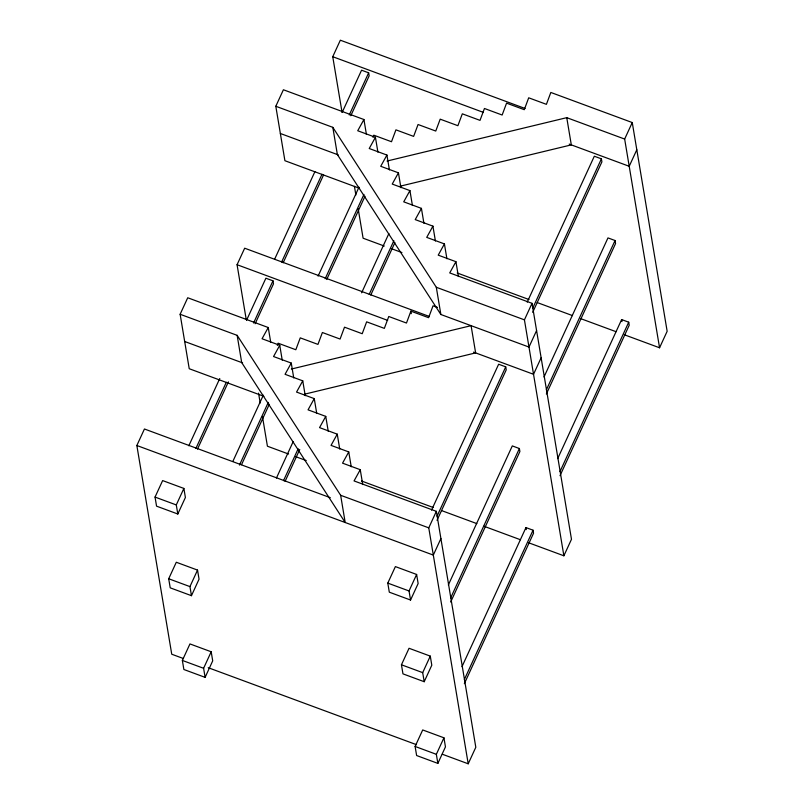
<?xml version="1.0" encoding="UTF-8"?>
<svg xmlns="http://www.w3.org/2000/svg" width="804" height="804" viewBox="0 0 804 804"><rect width="100%" height="100%" fill="white"/><g stroke="black" fill="none" stroke-linecap="round" stroke-linejoin="round"><path stroke-width="1.21" d="M277.32 345.358L278.124 343.197L295.822 349.74L300.254 337.861L317.952 344.403L322.384 332.514L340.082 339.057L344.514 327.178L362.212 333.72L366.644 321.831L384.342 328.374L388.774 316.495L406.472 323.037L410.904 311.148L428.602 317.691L433.034 305.811L437.456 307.45M372.996 137.353L373.8 135.193L391.498 141.735L395.93 129.846L413.628 136.389L418.06 124.509L435.758 131.052L440.19 119.163L457.888 125.705L462.32 113.826L480.018 120.369L484.45 108.48L502.148 115.022L506.57 103.143L524.278 109.686L528.7 97.807L546.408 104.339L550.83 92.46L632.256 122.55L667.149 331.278L659.561 347.78L624.266 334.735M263.853 396.302L189.231 368.724L180.136 314.274L187.724 297.761L268.255 327.529L270.737 342.383M359.529 188.297L284.907 160.71L275.802 106.269L283.4 89.757L363.931 119.525L366.413 134.368M183.513 658.566L171.744 654.225L136.851 445.506L144.439 428.994L330.323 497.696M246.155 319.047L237.069 264.717L244.667 248.205L429.366 316.474M342.042 112.269L332.745 56.712L340.343 40.2L525.042 108.47M155.041 497.083L162.639 480.581L183.875 488.43L185.392 497.505L177.805 514.007L156.559 506.158L155.041 497.083L176.287 504.932L177.805 514.007M188.829 445.768L219.763 378.523M246.496 320.384L265.893 278.214L272.978 280.827L273.481 283.852L255.129 323.751M274.536 259.421L314.907 171.654M342.172 112.379L361.569 70.199L368.654 72.822L369.157 75.847L350.805 115.736M195.905 448.391L226.316 382.272M253.582 322.997L272.978 280.827M281.621 262.034L321.992 174.267M349.248 114.992L368.654 72.822M197.462 449.134L228.396 381.88M283.169 262.787L323.54 175.011M176.287 504.932L183.875 488.43M168.699 578.759L176.297 562.247L197.533 570.096L199.05 579.171L191.463 595.684L170.217 587.835L168.699 578.759L189.945 586.608L191.463 595.684M232.889 461.335L263.3 395.216M318.082 276.124L358.976 187.211M239.451 465.084L268.285 402.392M325.158 278.737L363.961 194.387M241.532 464.692L269.31 404.281M326.715 279.48L364.986 196.266M189.945 586.608L197.533 570.096M182.357 660.436L189.955 643.924L211.191 651.773L212.708 660.848L205.12 677.36L183.875 669.501L182.357 660.436L203.603 668.285L205.12 677.36M276.435 478.028L293.209 441.557M361.619 292.817L388.885 233.542M283.51 480.651L298.194 448.732M369.227 294.294L393.87 240.728M285.068 481.395L299.751 449.476M370.785 295.038L394.895 242.607M203.603 668.285L211.191 651.773M387.789 583.111L395.387 566.599L416.623 574.458L418.14 583.533L410.553 600.035L389.307 592.186L387.789 583.111L409.035 590.96L410.553 600.035M431.537 510.138L498.641 364.232L505.726 366.855L506.229 369.88L437.024 520.339M527.213 302.133L594.317 156.227L601.402 158.84L601.905 161.865L532.7 312.334M442.331 754.232L468.209 763.8L428.763 527.856L436.351 511.344L354.051 480.923L360.252 469.697L342.554 463.154L348.755 451.928L331.047 445.386L337.248 434.16L319.55 427.617L325.751 416.382L308.053 409.839L314.253 398.613L296.555 392.071L302.756 380.845L285.058 374.302L291.259 363.076L273.551 356.534L279.752 345.298L262.054 338.755L268.255 327.529M528.59 542.75L563.885 555.795L524.429 319.851L532.027 303.339L449.727 272.918L455.928 261.692L438.22 255.149L444.421 243.913L426.723 237.381L432.924 226.145L415.226 219.603L421.427 208.377L403.729 201.834L409.929 190.608L392.231 184.066L398.432 172.83L380.724 166.297L386.925 155.061L369.227 148.519L375.428 137.293L357.73 130.75L363.931 119.525M437.044 516.178L505.726 366.855M532.72 308.173L601.402 158.84M409.035 590.96L416.623 574.458M440.904 538.569L433.316 555.082L136.851 445.506M536.58 330.565L528.982 347.067L440.863 314.505L337.368 154.559L332.826 127.344L275.802 106.269M659.561 347.78L624.658 139.062L632.256 122.55M541.132 357.79L533.534 374.292L473.536 352.122M636.808 149.775L629.21 166.287L569.212 144.107M401.447 664.787L409.045 648.275L430.281 656.124L431.798 665.199L424.21 681.712L402.965 673.863L401.447 664.787L422.693 672.636L424.21 681.712M448.341 584.97L512.299 445.908L519.384 448.531L519.886 451.546L450.682 602.015M544.017 376.965L607.975 237.904L615.05 240.517L615.562 243.542L546.358 394.01M450.702 597.854L519.384 448.531M546.368 389.839L615.05 240.517M422.693 672.636L430.281 656.124M415.105 746.454L422.703 729.952L443.939 737.801L445.456 746.876L437.858 763.388L416.623 755.529L415.105 746.454L436.341 754.313L437.858 763.388M461.998 666.647L525.957 527.585L533.042 530.198L533.544 533.223L464.34 683.691M557.664 458.642L621.633 319.57L628.708 322.193L629.22 325.218L560.016 475.677M464.36 679.521L533.042 530.198M560.026 471.516L628.708 322.193M436.341 754.313L443.939 737.801M468.209 763.8L475.807 747.288L436.351 511.344M563.885 555.795L571.483 539.283L532.027 303.339M387.025 161.041L566.76 117.665L624.658 139.062M400.07 186.216L571.312 144.881L566.76 117.665M291.349 369.046L471.084 325.67L475.636 352.896L304.404 394.221M332.745 56.712L483.335 112.369M280.355 133.484L338.263 154.891M384.272 246.034L363.096 238.205L358.142 208.568M391.327 248.637L401.92 252.556M457.215 272.988L528.972 299.52M537.213 302.555L572.498 315.6M580.739 318.645L616.035 331.69M332.826 127.344L436.311 287.279L524.429 319.851M237.069 264.717L387.659 320.374M180.136 314.274L237.15 335.348L340.645 495.284L345.197 522.51L241.702 362.574L237.15 335.348M184.689 341.499L242.587 362.895M288.596 454.039L267.42 446.21L262.466 416.583M295.661 456.652L306.244 460.561M361.539 481.003L433.306 507.525M441.537 510.57L476.832 523.615M483.887 526.218L520.359 539.705M340.645 495.284L428.763 527.856M208.216 667.702L416.452 744.665M621.633 319.57L621.964 321.59M525.957 527.585L526.298 529.595M455.928 261.692L458.411 276.536M444.421 243.913L446.903 258.767M432.924 226.145L435.406 240.999M436.311 287.279L440.863 314.505M421.427 208.377L423.909 223.231M409.929 190.608L412.412 205.452M398.432 172.83L400.915 187.684M386.925 155.061L389.407 169.915M410.904 311.148L411.316 313.63M375.428 137.293L377.91 152.147M354.423 186.347L355.87 194.99M360.252 469.697L362.735 484.551M348.755 451.928L351.237 466.772M337.248 434.16L339.73 449.004M325.751 416.382L328.233 431.235M314.253 398.613L316.736 413.467M302.756 380.845L305.239 395.689M291.259 363.076L293.741 377.92M279.752 345.298L282.234 360.152M258.546 393.126L260.194 402.995"/></g></svg>
